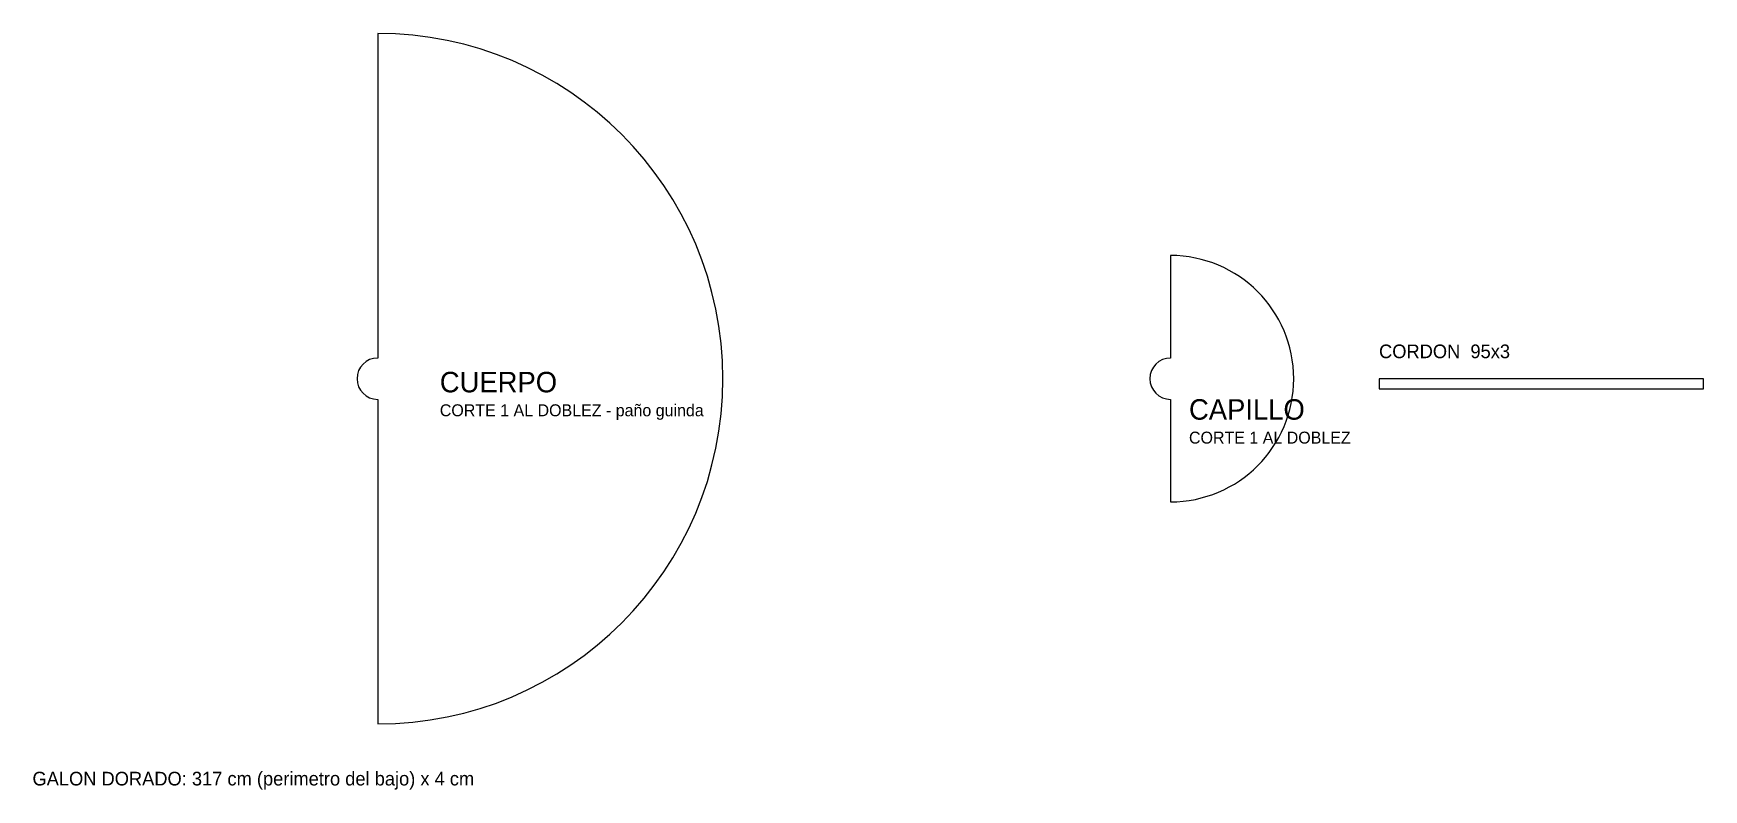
# Model space of a CAD drawing. Header units: millimetres. Extents: x -101 to 388, y -120 to 101.
import ezdxf

# ---------------------------------------------------------------- set-up
doc = ezdxf.new("R2010")
doc.units = ezdxf.units.MM
for name, color, linetype in [('CAPILLO', 5, 'Continuous'), ('CORDON', 3, 'Continuous'), ('CUERPO', 1, 'Continuous'), ('ETIQUETAS', 7, 'Continuous')]:
    doc.layers.add(name, color=color, linetype=linetype)

msp = doc.modelspace()

# ---------------------------------------------------------------- linework, layer by layer
at = {"layer": 'CAPILLO'}
for points in [[(232.1, 36.05), (232.1, 6.05)], [(232.1, -6.05), (232.1, -36.05)]]:
    msp.add_lwpolyline(points, dxfattribs=at)
for radius, start, end in [(36.05, 270, 90), (6.05, 90, 270)]:
    msp.add_arc((232.1, 0), radius, start, end, dxfattribs=at)
at = {"layer": 'CORDON'}
msp.add_lwpolyline([(293.14, -3), (388.14, -3), (388.14, 0), (293.14, 0)], close=True, dxfattribs=at)
at = {"layer": 'CUERPO'}
for points in [[(0, 101.05), (0, 6.05)], [(0, -6.05), (0, -101.05)]]:
    msp.add_lwpolyline(points, dxfattribs=at)
for radius, start, end in [(101.05, 270, 90), (6.05, 90, 270)]:
    msp.add_arc((0, 0), radius, start, end, dxfattribs=at)

# ---------------------------------------------------------------- texts
at = {"layer": 'ETIQUETAS'}
for s, height, p in [('CORDON  95x3', 4, (293.14, 6)), ('CUERPO', 6, (18.19, -4)), ('CORTE 1 AL DOBLEZ - paño guinda', 3.5, (18.19, -11)), ('CAPILLO', 6, (237.5, -12)), ('CORTE 1 AL DOBLEZ', 3.5, (237.5, -19)), ('GALON DORADO: 317 cm (perimetro del bajo) x 4 cm', 4, (-101.05, -119.05))]:
    msp.add_text(s, height=height, dxfattribs=at).set_placement(p)

doc.saveas('drawing.dxf')
